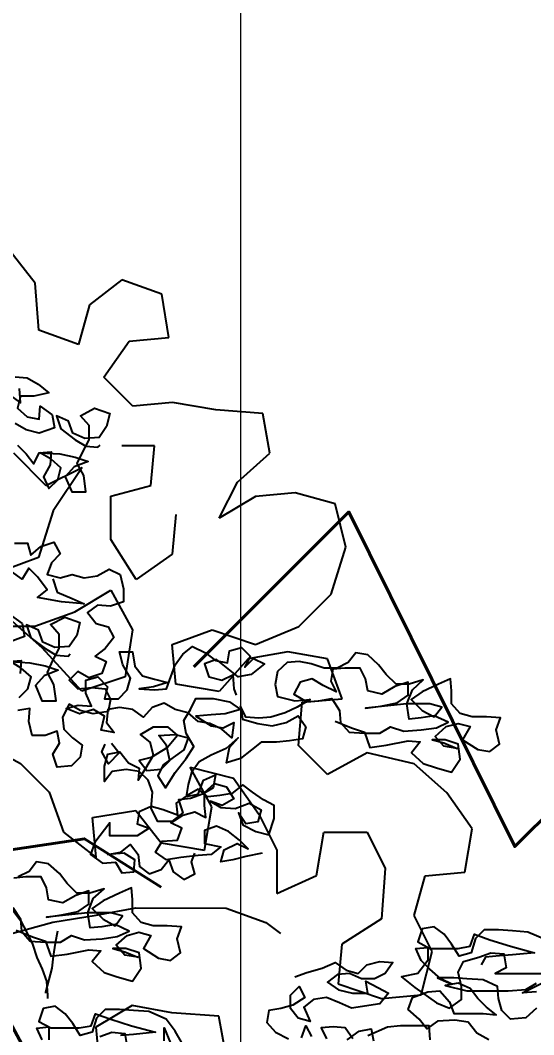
# Model space of a CAD drawing. Header units: millimetres. Extents: x 684983 to 685377, y 990360 to 990509.
# Drawn here: x 685055.824 to 685056.266, y 990448.316 to 990449.189 of the extents above; entities that cross this region are included whole.
import ezdxf

# ---------------------------------------------------------------- set-up
doc = ezdxf.new("R2010")
doc.units = ezdxf.units.MM
doc.header["$PDMODE"] = 35
doc.header["$PDSIZE"] = 0.2
for name, color, linetype in [('ANJILI', 7, 'Continuous'), ('dim', 7, 'Continuous'), ('MAHAGONY', 7, 'Continuous')]:
    doc.layers.add(name, color=color, linetype=linetype)
doc.layers.add('grid', color=8, linetype='Continuous', lineweight=9)
doc.layers.add('GRID LEVELS', color=7, linetype='Continuous', lineweight=13)
doc.styles.add('DIM', font='ARIALN.TTF', dxfattribs={"width": 0.8, "height": 1})
doc.styles.get("Standard").update_dxf_attribs({"font": 'RomanS'})
doc.dimstyles.get("Standard").update_dxf_attribs({"dimtxt": 1, "dimasz": 0.18, "dimexe": 0.18, "dimexo": 0.0625, "dimgap": 0.09, "dimtad": 0, "dimrnd": 0.05, "dimzin": 0, "dimdsep": 46, "dimtxsty": 'DIM', "dimcen": 0.09, "dimse1": 1, "dimse2": 1, "dimsd1": 1, "dimsd2": 1, "dimadec": 0, "dimazin": 0, "dimtfac": 1, "dimtix": 1, "dimtofl": 0, "dimtmove": 2, "dimatfit": 3, "dimfxl": 0, "dimtolj": 1, "dimtzin": 0, "dimarcsym": 0})

# ---------------------------------------------------------------- blocks, each defined once
blk = doc.blocks.new('*D27')
at = {"layer": 'Defpoints', "color": 0, "transparency": 16777216}
for p in [(685056.3962, 990448.87212), (685056.142, 990447.83), (685075.24388, 990443.17057)]:
    blk.add_point(p, dxfattribs=at)
at = {"layer": 'dim', "color": 0, "transparency": 16777216, "insert": (685065.94714, 990446.54241), "char_height": 1, "attachment_point": 5, "rotation": 346.29181, "style": 'DIM'}
blk.add_mtext('\\A1;19.65', dxfattribs=at)
blk = doc.blocks.new('*D28')
at = {"layer": 'Defpoints', "color": 0, "transparency": 16777216}
for p in [(685041.126, 990451.441), (685056.383, 990448.83217), (685056.142, 990447.83)]:
    blk.add_point(p, dxfattribs=at)
at = {"layer": 'dim', "color": 0, "transparency": 16777216, "insert": (685048.875, 990450.63767), "char_height": 1, "attachment_point": 5, "rotation": 346.47844, "style": 'DIM'}
blk.add_mtext('\\A1;15.45', dxfattribs=at)
blk = doc.blocks.new('seee')
at = {"color": 84}
for p, q in [((11700.147, -2862.369, 6505.241), (11698.578, -2860.349, 6505.241)), ((11705.531, -2862.15, 6505.241), (11703.51, -2863.718, 6505.241)), ((11707.998, -2863.049, 6505.241), (11705.531, -2862.15, 6505.241)), ((11700.368, -2865.286, 6505.241), (11700.147, -2862.369, 6505.241)), ((11708.444, -2865.742, 6505.241), (11707.998, -2863.049, 6505.241)), ((11703.51, -2863.718, 6505.241), (11702.835, -2866.185, 6505.241)), ((11702.835, -2866.185, 6505.241), (11700.368, -2865.286, 6505.241)), ((11704.404, -2868.206, 6505.241), (11705.976, -2865.964, 6505.241)), ((11705.976, -2865.964, 6505.241), (11708.444, -2865.742, 6505.241)), ((11706.197, -2870.002, 6505.241), (11704.404, -2868.206, 6505.241)), ((11708.665, -2869.78, 6505.241), (11706.197, -2870.002, 6505.241)), ((11711.356, -2870.231, 6505.241), (11708.665, -2869.78, 6505.241)), ((11714.272, -2870.458, 6505.241), (11711.356, -2870.231, 6505.241)), ((11714.719, -2872.926, 6505.241), (11714.272, -2870.458, 6505.241)), ((11698.791, -2872.912, 6505.241), (11700.808, -2874.933, 6505.241)), ((11707.54, -2872.471, 6505.241), (11705.521, -2872.469, 6505.241)), ((11707.314, -2874.939, 6505.241), (11707.54, -2872.471, 6505.241)), ((11712.698, -2874.719, 6505.241), (11714.719, -2872.926, 6505.241)), ((11700.808, -2874.933, 6505.241), (11703.052, -2873.813, 6505.241)), ((11703.052, -2873.813, 6505.241), (11701.255, -2876.503, 6505.241)), ((11711.574, -2876.961, 6505.241), (11712.698, -2874.719, 6505.241)), ((11704.845, -2875.609, 6505.241), (11707.314, -2874.939, 6505.241)), ((11716.287, -2875.395, 6505.241), (11713.819, -2875.617, 6505.241)), ((11718.754, -2876.071, 6505.241), (11716.287, -2875.395, 6505.241)), ((11704.843, -2878.301, 6505.241), (11704.845, -2875.609, 6505.241)), ((11713.819, -2875.617, 6505.241), (11711.574, -2876.961, 6505.241)), ((11719.424, -2878.763, 6505.241), (11718.754, -2876.071, 6505.241)), ((11701.255, -2876.503, 6505.241), (11700.355, -2879.419, 6505.241)), ((11708.882, -2876.735, 6505.241), (11708.656, -2879.202, 6505.241)), ((11706.411, -2880.77, 6505.241), (11704.843, -2878.301, 6505.241)), ((11708.656, -2879.202, 6505.241), (11706.411, -2880.77, 6505.241)), ((11718.524, -2881.679, 6505.241), (11719.424, -2878.763, 6505.241)), ((11700.355, -2879.419, 6505.241), (11697.887, -2880.314, 6505.241)), ((11702.596, -2882.786, 6505.241), (11704.84, -2881.442, 6505.241)), ((11704.84, -2881.442, 6505.241), (11706.184, -2883.911, 6505.241)), ((11716.504, -2883.696, 6505.241), (11718.524, -2881.679, 6505.241)), ((11700.127, -2883.681, 6505.241), (11702.596, -2882.786, 6505.241)), ((11696.762, -2883.678, 6505.241), (11700.127, -2883.681, 6505.241)), ((11700.574, -2885.027, 6505.241), (11698.557, -2883.231, 6505.241)), ((11713.81, -2884.815, 6505.241), (11716.504, -2883.696, 6505.241)), ((11706.184, -2883.911, 6505.241), (11705.733, -2886.827, 6505.241)), ((11708.651, -2884.81, 6505.241), (11711.119, -2883.915, 6505.241)), ((11711.119, -2883.915, 6505.241), (11713.81, -2884.815, 6505.241)), ((11708.873, -2887.278, 6505.241), (11708.651, -2884.81, 6505.241)), ((11703.04, -2887.722, 6505.241), (11700.574, -2885.027, 6505.241)), ((11715.829, -2885.266, 6505.241), (11713.361, -2885.712, 6505.241)), ((11718.296, -2885.717, 6505.241), (11715.829, -2885.266, 6505.241)), ((11713.361, -2885.712, 6505.241), (11711.564, -2887.73, 6505.241)), ((11719.191, -2888.185, 6505.241), (11718.296, -2885.717, 6505.241)), ((11705.733, -2886.827, 6505.241), (11703.04, -2887.722, 6505.241)), ((11711.564, -2887.73, 6505.241), (11708.873, -2887.278, 6505.241)), ((11716.497, -2891.099, 6505.241), (11716.724, -2888.407, 6505.241)), ((11716.724, -2888.407, 6505.241), (11719.191, -2888.185, 6505.241)), ((11696.755, -2890.857, 6505.241), (11699.222, -2892.205, 6505.241)), ((11718.29, -2892.895, 6505.241), (11716.497, -2891.099, 6505.241)), ((11720.759, -2891.552, 6505.241), (11718.29, -2892.895, 6505.241)), ((11723.674, -2892.227, 6505.241), (11720.759, -2891.552, 6505.241)), ((11699.222, -2892.205, 6505.241), (11701.015, -2894.001, 6505.241)), ((11711.109, -2894.908, 6505.241), (11709.765, -2892.439, 6505.241)), ((11709.765, -2892.439, 6505.241), (11712.457, -2893.114, 6505.241)), ((11725.692, -2894.024, 6505.241), (11723.674, -2892.227, 6505.241)), ((11712.457, -2893.114, 6505.241), (11714.025, -2895.359, 6505.241)), ((11701.015, -2894.001, 6505.241), (11701.91, -2896.47, 6505.241)), ((11727.26, -2896.269, 6505.241), (11725.692, -2894.024, 6505.241)), ((11710.658, -2897.599, 6505.241), (11711.109, -2894.908, 6505.241)), ((11703.706, -2895.574, 6505.241), (11706.398, -2895.128, 6505.241)), ((11703.928, -2898.042, 6505.241), (11703.706, -2895.574, 6505.241)), ((11706.398, -2895.128, 6505.241), (11707.966, -2897.148, 6505.241)), ((11714.025, -2895.359, 6505.241), (11715.145, -2897.604, 6505.241)), ((11726.809, -2898.96, 6505.241), (11727.26, -2896.269, 6505.241)), ((11701.91, -2896.47, 6505.241), (11703.928, -2898.042, 6505.241)), ((11717.611, -2899.176, 6505.241), (11718.062, -2896.485, 6505.241)), ((11718.062, -2896.485, 6505.241), (11720.754, -2896.487, 6505.241)), ((11720.754, -2896.487, 6505.241), (11721.874, -2898.731, 6505.241)), ((11707.966, -2897.148, 6505.241), (11710.658, -2897.599, 6505.241)), ((11715.145, -2897.604, 6505.241), (11715.142, -2900.296, 6505.241)), ((11721.874, -2898.731, 6505.241), (11721.647, -2901.872, 6505.241)), ((11715.142, -2900.296, 6505.241), (11717.611, -2899.176, 6505.241)), ((11723.666, -2901.649, 6505.241), (11724.341, -2899.182, 6505.241)), ((11724.341, -2899.182, 6505.241), (11726.809, -2898.96, 6505.241)), ((11703.924, -2901.631, 6505.241), (11706.392, -2901.185, 6505.241)), ((11706.392, -2901.185, 6505.241), (11712.001, -2901.19, 6505.241)), ((11712.001, -2901.19, 6505.241), (11714.468, -2902.09, 6505.241)), ((11701.232, -2902.078, 6505.241), (11703.924, -2901.631, 6505.241)), ((11721.647, -2901.872, 6505.241), (11719.177, -2903.44, 6505.241)), ((11724.785, -2903.894, 6505.241), (11723.666, -2901.649, 6505.241)), ((11698.764, -2902.748, 6505.241), (11701.232, -2902.078, 6505.241)), ((11714.468, -2902.09, 6505.241), (11715.364, -2902.764, 6505.241)), ((11719.177, -2903.44, 6505.241), (11718.951, -2905.907, 6505.241)), ((11724.11, -2906.585, 6505.241), (11724.785, -2903.894, 6505.241)), ((11718.951, -2905.907, 6505.241), (11721.642, -2906.807, 6505.241)), ((11721.642, -2906.807, 6505.241), (11724.11, -2906.585, 6505.241)), ((11706.163, -2907.242, 6505.241), (11703.918, -2908.586, 6505.241)), ((11708.63, -2907.693, 6505.241), (11706.163, -2907.242, 6505.241)), ((11711.546, -2907.92, 6505.241), (11708.63, -2907.693, 6505.241)), ((11711.992, -2910.388, 6505.241), (11711.546, -2907.92, 6505.241)), ((11703.918, -2908.586, 6505.241), (11704.14, -2911.054, 6505.241))]:
    blk.add_line(p, q, dxfattribs=at)
blk = doc.blocks.new('TREE30')
at = {"color": 3, "flags": 128}
for points in [[(0.29922, 2.88316), (0.30923, 2.87616), (0.30822, 2.88917)], [(0.3042, 2.90018), (0.31522, 2.89919), (0.32523, 2.89319), (0.33525, 2.88519), (0.32124, 2.88218), (0.30923, 2.88217), (0.30623, 2.87115), (0.31525, 2.86315), (0.32626, 2.86116), (0.32725, 2.87317), (0.33827, 2.86518), (0.34028, 2.85317), (0.32627, 2.84815), (0.31426, 2.85114), (0.30424, 2.85714)], [(0.30626, 2.83712), (0.31428, 2.82913), (0.32129, 2.82012), (0.32629, 2.83014), (0.3373, 2.83115), (0.33631, 2.81914), (0.33031, 2.80812), (0.33533, 2.79712), (0.34333, 2.80513), (0.34632, 2.81614), (0.3373, 2.82414), (0.32729, 2.83014), (0.3453, 2.82915), (0.35932, 2.82616), (0.37133, 2.82217), (0.35833, 2.81716), (0.35033, 2.80814), (0.35635, 2.79413), (0.36936, 2.79415), (0.36734, 2.80916), (0.36133, 2.82016), (0.36632, 2.83117), (0.37232, 2.84219), (0.3723, 2.8552), (0.36429, 2.8642), (0.37729, 2.87122), (0.39131, 2.86623), (0.38832, 2.85421), (0.38132, 2.8442), (0.36831, 2.84319), (0.3573, 2.84818), (0.35328, 2.85919), (0.34227, 2.86418), (0.34628, 2.85217), (0.3593, 2.84218), (0.36932, 2.83618), (0.38033, 2.83519), (0.38233, 2.83719)], [(0.30368, 2.74696), (0.31569, 2.74697), (0.3187, 2.73597), (0.3277, 2.74398), (0.33971, 2.748), (0.34572, 2.73699), (0.33772, 2.72898), (0.33373, 2.71797), (0.34574, 2.71498), (0.35675, 2.71799), (0.36776, 2.715), (0.37977, 2.71701), (0.39078, 2.72302), (0.40079, 2.71803), (0.4038, 2.70502), (0.40381, 2.69301), (0.39181, 2.689), (0.3798, 2.68999), (0.37079, 2.68297), (0.37881, 2.67297), (0.38982, 2.66998), (0.39484, 2.65997), (0.38684, 2.64996), (0.37784, 2.64294), (0.38785, 2.63795), (0.38386, 2.62694), (0.37185, 2.62292), (0.36184, 2.62892), (0.35384, 2.6209), (0.36185, 2.6129), (0.37486, 2.61392), (0.38687, 2.61293), (0.39189, 2.60292), (0.38989, 2.59191), (0.37588, 2.5899), (0.36387, 2.59289), (0.35386, 2.59888), (0.34786, 2.58687), (0.34887, 2.57586), (0.35689, 2.56786), (0.3659, 2.56086), (0.36391, 2.54985), (0.35591, 2.54184), (0.3429, 2.54082), (0.33889, 2.55283), (0.34488, 2.56285), (0.34287, 2.57385), (0.33187, 2.56984), (0.31986, 2.56983), (0.31684, 2.58284), (0.31783, 2.59485), (0.30682, 2.59284)], [(0.29974, 2.6809), (0.31075, 2.67291), (0.31277, 2.6609), (0.29876, 2.65588)], [(0.29878, 2.63787), (0.30978, 2.63888), (0.30879, 2.62687)], [(0.30781, 2.60485), (0.31581, 2.61286), (0.3188, 2.62387), (0.30979, 2.63187), (0.29978, 2.63787), (0.31779, 2.63688), (0.33181, 2.63389), (0.34382, 2.6299), (0.33081, 2.62489), (0.32282, 2.61587), (0.32883, 2.60186), (0.34184, 2.60188), (0.33983, 2.61689), (0.33381, 2.62789), (0.33881, 2.6389), (0.3448, 2.64992), (0.34479, 2.66293), (0.33678, 2.67193), (0.34978, 2.67895), (0.3638, 2.67396), (0.36081, 2.66194), (0.35381, 2.65193), (0.3408, 2.65092), (0.32978, 2.65591), (0.32577, 2.66692), (0.31476, 2.67191), (0.31877, 2.6599), (0.33179, 2.64991), (0.34181, 2.64391), (0.35282, 2.64292), (0.35482, 2.64492)], [(0.33874, 2.71397), (0.34275, 2.70196), (0.35677, 2.69597), (0.36779, 2.69098), (0.34677, 2.69296), (0.32474, 2.69694), (0.33374, 2.70395), (0.32473, 2.71596), (0.31671, 2.72396), (0.31072, 2.71394), (0.3007, 2.72094)], [(0.53151, 2.46154), (0.5165, 2.45852), (0.50449, 2.45551), (0.49349, 2.4535), (0.49648, 2.46451), (0.50848, 2.47052), (0.5185, 2.46553), (0.51048, 2.47353), (0.50047, 2.48153), (0.48945, 2.48652), (0.47845, 2.48251), (0.47846, 2.4705), (0.49347, 2.46751), (0.48447, 2.46049), (0.47246, 2.45948), (0.45645, 2.45747), (0.44344, 2.45545), (0.43343, 2.46245), (0.43942, 2.47246), (0.45343, 2.47348), (0.45743, 2.48449), (0.44741, 2.48948), (0.45842, 2.4965), (0.46942, 2.49951), (0.47944, 2.49452), (0.47843, 2.50553), (0.47842, 2.51754), (0.48742, 2.52555), (0.49843, 2.52256), (0.50544, 2.51156), (0.49444, 2.50554), (0.48343, 2.50953), (0.49344, 2.50354), (0.50645, 2.50255), (0.51946, 2.50757), (0.53047, 2.50157), (0.52748, 2.49056), (0.51647, 2.48855), (0.50946, 2.49855), (0.51347, 2.48754), (0.52549, 2.48155), (0.5375, 2.47856), (0.54249, 2.49358), (0.54248, 2.50559), (0.53247, 2.51058), (0.52245, 2.51758), (0.51344, 2.52458), (0.50344, 2.51656), (0.49243, 2.51455), (0.48142, 2.51354), (0.47241, 2.52053), (0.4624, 2.51452), (0.4524, 2.5075), (0.45341, 2.4965), (0.4404, 2.50149), (0.42939, 2.50448), (0.41838, 2.49947), (0.41639, 2.48846), (0.4274, 2.48446), (0.4164, 2.47745), (0.39138, 2.47742), (0.39137, 2.48943), (0.37737, 2.47141), (0.37338, 2.46039), (0.38439, 2.4524), (0.3964, 2.45341), (0.40242, 2.4434), (0.41343, 2.44442), (0.41442, 2.45543), (0.4044, 2.46142), (0.38939, 2.46041), (0.4014, 2.46242), (0.4104, 2.46943), (0.41742, 2.46043), (0.41843, 2.44942), (0.42744, 2.44243), (0.43845, 2.44644), (0.44544, 2.45545), (0.44946, 2.44445), (0.45947, 2.43745), (0.46948, 2.44247), (0.46646, 2.45347), (0.46946, 2.46148)], [(0.30501, 2.39066), (0.32002, 2.38467), (0.33204, 2.38068), (0.33706, 2.36667), (0.35207, 2.36869), (0.37208, 2.37271), (0.38309, 2.37172), (0.37509, 2.3617), (0.38611, 2.3517), (0.39812, 2.34771), (0.41214, 2.34372), (0.42014, 2.35574), (0.41812, 2.36975), (0.40611, 2.37374), (0.3941, 2.37373), (0.40511, 2.37074), (0.41712, 2.36574), (0.40511, 2.36774), (0.3971, 2.37674), (0.4071, 2.38575), (0.4181, 2.38876), (0.42912, 2.38577), (0.42212, 2.37376), (0.43614, 2.36476), (0.44715, 2.36277), (0.45615, 2.36978), (0.45314, 2.38279), (0.45713, 2.3938), (0.44412, 2.39479), (0.43111, 2.39478), (0.4201, 2.39777), (0.41208, 2.40677), (0.41207, 2.41878), (0.41106, 2.42979), (0.40006, 2.42478), (0.38505, 2.41776), (0.37505, 2.41074), (0.38507, 2.40074), (0.39608, 2.39475), (0.40308, 2.40376), (0.39207, 2.40676), (0.37105, 2.40674), (0.33302, 2.4027), (0.34703, 2.40471), (0.36204, 2.40773), (0.37204, 2.41474), (0.37203, 2.42675), (0.36002, 2.42274), (0.34802, 2.41572), (0.33501, 2.41871), (0.33299, 2.42972), (0.32798, 2.43973), (0.31397, 2.43971), (0.30296, 2.4387)], [(0.30198, 2.41168), (0.309, 2.40068), (0.31001, 2.38967), (0.31803, 2.38067), (0.33204, 2.37968), (0.34605, 2.37969), (0.35605, 2.38571), (0.36807, 2.38171), (0.38408, 2.38273), (0.39809, 2.38474), (0.4091, 2.38976), (0.39608, 2.39575), (0.38407, 2.39374), (0.37306, 2.39273), (0.37105, 2.40674), (0.37604, 2.41975), (0.38604, 2.42877), (0.37303, 2.42475), (0.36102, 2.42474), (0.35201, 2.43374), (0.34499, 2.44274), (0.33498, 2.45174), (0.32396, 2.45373), (0.31697, 2.44472), (0.30696, 2.43971)], [(0.56153, 2.34773), (0.57253, 2.35174), (0.58654, 2.35576), (0.59855, 2.36077), (0.60856, 2.35377), (0.61958, 2.35078), (0.62757, 2.3588), (0.63958, 2.36181), (0.65159, 2.36082), (0.6446, 2.3508), (0.63459, 2.34579), (0.62258, 2.34578), (0.61157, 2.35077), (0.60056, 2.34976), (0.59156, 2.34275), (0.60157, 2.33575), (0.61459, 2.33276), (0.6286, 2.33277), (0.62659, 2.34378), (0.6376, 2.33779), (0.64762, 2.33279), (0.63962, 2.32278), (0.6136, 2.31875), (0.60259, 2.32374), (0.59057, 2.32874), (0.57856, 2.32672), (0.56956, 2.31971), (0.57558, 2.3067), (0.56457, 2.3097), (0.55755, 2.3187), (0.55754, 2.33071), (0.56554, 2.33872), (0.57055, 2.32872), (0.55955, 2.3217), (0.54854, 2.31869), (0.53754, 2.31668), (0.53555, 2.30567), (0.54356, 2.29667), (0.55558, 2.29067)], [(0.56759, 2.29168), (0.57158, 2.3027), (0.57659, 2.29269)], [(0.61463, 2.29073), (0.60761, 2.30073), (0.5966, 2.30172), (0.58559, 2.30071), (0.59061, 2.2907)], [(0.60962, 2.28972), (0.62062, 2.29774), (0.63163, 2.29975), (0.63364, 2.28874)], [(0.62864, 2.29374), (0.64664, 2.30176), (0.65865, 2.30278), (0.68467, 2.3028), (0.68569, 2.28979)], [(0.73973, 2.28984), (0.72872, 2.29583), (0.7207, 2.30584), (0.70869, 2.30783), (0.69268, 2.30681), (0.68268, 2.2998), (0.67566, 2.3088), (0.66564, 2.3178), (0.66964, 2.32881), (0.68365, 2.33383), (0.69465, 2.33484), (0.70367, 2.32484), (0.70768, 2.31383), (0.73471, 2.31386), (0.74672, 2.31287), (0.7377, 2.31986), (0.72969, 2.32786), (0.72268, 2.33686), (0.71166, 2.34186), (0.69965, 2.33985), (0.71967, 2.33486), (0.75771, 2.33489), (0.77372, 2.33591), (0.78372, 2.34192)], [(0.78374, 2.3189), (0.77374, 2.30989), (0.75973, 2.30887), (0.75172, 2.31687), (0.74871, 2.32788), (0.74769, 2.33889), (0.73468, 2.34488), (0.71966, 2.34587), (0.70765, 2.34686), (0.69264, 2.34685), (0.70566, 2.34085), (0.69564, 2.34585), (0.68563, 2.35485), (0.67761, 2.36284), (0.6726, 2.37385), (0.68361, 2.37486), (0.68362, 2.36285), (0.67462, 2.35083), (0.65961, 2.34782), (0.67163, 2.33782), (0.69166, 2.32382), (0.70368, 2.31883), (0.71468, 2.32685), (0.71467, 2.33886), (0.71165, 2.35187), (0.71665, 2.36188), (0.73066, 2.3659), (0.74166, 2.36991), (0.75367, 2.36892), (0.75569, 2.35591), (0.74568, 2.3509), (0.79572, 2.35094)], [(0.78373, 2.33392), (0.77072, 2.3329), (0.80273, 2.34895)], [(0.79169, 2.38197), (0.77567, 2.38896), (0.76166, 2.38994), (0.74865, 2.39093), (0.73564, 2.39092), (0.72764, 2.38291), (0.72365, 2.36989), (0.71264, 2.36688), (0.70562, 2.37788), (0.69861, 2.38688), (0.6896, 2.39388), (0.67859, 2.39187), (0.6746, 2.37986), (0.68561, 2.37386), (0.71163, 2.37389), (0.72264, 2.3759), (0.72663, 2.38691), (0.74065, 2.38192), (0.75967, 2.37593), (0.7817, 2.36995), (0.76168, 2.36793), (0.74967, 2.36691), (0.73666, 2.3659), (0.73266, 2.35889)]]:
    blk.add_lwpolyline(points, dxfattribs=at)
at = {"color": 105, "flags": 128}
for points in [[(0.59848, 2.58293), (0.61349, 2.57694), (0.62551, 2.57295), (0.63052, 2.55894), (0.64554, 2.56096), (0.66555, 2.56498), (0.67656, 2.56399), (0.66856, 2.55397), (0.67958, 2.54397), (0.69159, 2.53998), (0.70561, 2.53599), (0.7136, 2.54801), (0.71159, 2.56202), (0.69958, 2.56601), (0.68757, 2.566), (0.69858, 2.56301), (0.71059, 2.55801), (0.69858, 2.56001), (0.69057, 2.56901), (0.70057, 2.57802), (0.71157, 2.58103), (0.72258, 2.57804), (0.71559, 2.56603), (0.72961, 2.55703), (0.74062, 2.55504), (0.74962, 2.56205), (0.74661, 2.57506), (0.7506, 2.58607), (0.73759, 2.58706), (0.72458, 2.58705), (0.71357, 2.59004), (0.70555, 2.59904), (0.70554, 2.61105), (0.70453, 2.62206), (0.69352, 2.61705), (0.67852, 2.61003), (0.66852, 2.60301), (0.67853, 2.59301), (0.68955, 2.58702), (0.69655, 2.59603), (0.68553, 2.59903), (0.66452, 2.59901), (0.62649, 2.59497), (0.6405, 2.59698), (0.65551, 2.6), (0.66551, 2.60701), (0.6655, 2.61902), (0.65349, 2.61501), (0.64149, 2.60799), (0.62847, 2.61098), (0.62646, 2.62199), (0.62145, 2.632), (0.60744, 2.63198), (0.59643, 2.63097), (0.59444, 2.61996), (0.59945, 2.60996), (0.58744, 2.61595), (0.57742, 2.62195), (0.56641, 2.61893), (0.56042, 2.60792), (0.57244, 2.60092), (0.58344, 2.60194), (0.59545, 2.60395), (0.60247, 2.59295), (0.60348, 2.58194), (0.6115, 2.57294), (0.62551, 2.57195), (0.63952, 2.57196), (0.64952, 2.57798), (0.66154, 2.57398), (0.67755, 2.575), (0.69156, 2.57701), (0.70256, 2.58203), (0.68955, 2.58802), (0.67754, 2.58601), (0.66653, 2.585), (0.66452, 2.59901), (0.66951, 2.61202), (0.67951, 2.62104), (0.6665, 2.61702), (0.65449, 2.61701), (0.64548, 2.62601), (0.63846, 2.63501), (0.62844, 2.64401), (0.61743, 2.646), (0.61044, 2.63699), (0.60043, 2.63198), (0.58842, 2.63197), (0.57641, 2.63596), (0.5654, 2.63795), (0.55439, 2.63694), (0.54539, 2.62892), (0.5434, 2.61691), (0.54541, 2.6059), (0.56143, 2.60192), (0.57544, 2.60293), (0.56343, 2.59591), (0.55243, 2.5909), (0.53942, 2.58688), (0.52841, 2.58587), (0.5164, 2.58686), (0.51139, 2.59687), (0.5134, 2.58486), (0.52742, 2.58087), (0.54043, 2.57888), (0.55344, 2.58189), (0.56444, 2.58791), (0.57146, 2.5779), (0.56846, 2.56689), (0.55646, 2.56488), (0.54445, 2.56387), (0.53043, 2.56385), (0.52143, 2.55684), (0.51143, 2.54882), (0.49843, 2.54481), (0.50141, 2.55882), (0.50941, 2.56784), (0.49841, 2.55782), (0.48441, 2.5518), (0.4734, 2.54579), (0.46641, 2.53577), (0.46341, 2.52476), (0.46142, 2.51375), (0.47243, 2.51576), (0.47742, 2.52878), (0.48843, 2.53379), (0.48644, 2.52178), (0.47643, 2.51576), (0.46543, 2.51175), (0.45442, 2.51074), (0.45843, 2.49873), (0.44843, 2.49072), (0.43542, 2.49071), (0.42941, 2.50271), (0.43039, 2.51772), (0.42638, 2.52873), (0.41836, 2.53673), (0.40635, 2.53872), (0.39334, 2.53671), (0.38635, 2.52769), (0.38633, 2.5417), (0.38933, 2.55272), (0.40033, 2.55473), (0.40835, 2.54473), (0.41836, 2.53973), (0.41737, 2.52872), (0.42437, 2.53974), (0.43136, 2.55175), (0.42835, 2.56376), (0.41933, 2.57076), (0.43134, 2.57778), (0.44435, 2.57779), (0.45336, 2.56979), (0.44437, 2.55877), (0.42936, 2.54975), (0.41836, 2.54674), (0.42537, 2.53774), (0.43838, 2.53875), (0.44638, 2.54676), (0.44336, 2.56077), (0.43635, 2.56977), (0.45136, 2.57079), (0.46337, 2.5678), (0.45938, 2.55678), (0.44938, 2.54977), (0.44038, 2.54275), (0.43538, 2.53274), (0.4424, 2.52174), (0.45139, 2.53576), (0.46139, 2.54878), (0.46839, 2.55979), (0.46137, 2.5718), (0.45936, 2.58381), (0.46535, 2.59382), (0.47035, 2.60383), (0.48636, 2.60385), (0.50138, 2.60086), (0.51139, 2.59386), (0.49738, 2.58985), (0.48437, 2.58883), (0.47036, 2.58782), (0.48438, 2.57883), (0.49539, 2.57683), (0.5054, 2.58185), (0.50341, 2.56783), (0.49439, 2.57583), (0.48338, 2.58083), (0.47237, 2.58282), (0.46335, 2.59082), (0.45134, 2.59381), (0.44133, 2.5998), (0.43032, 2.59579), (0.42232, 2.58678), (0.41231, 2.59377), (0.4003, 2.59576), (0.38929, 2.59375), (0.3883, 2.58174), (0.39531, 2.57274), (0.3833, 2.57473), (0.38629, 2.58774), (0.37628, 2.59374), (0.36327, 2.58972), (0.35125, 2.59472), (0.36226, 2.59773), (0.37427, 2.59674), (0.36926, 2.60875), (0.36925, 2.62076), (0.38025, 2.62377), (0.38927, 2.61477), (0.38628, 2.60376), (0.39929, 2.60377), (0.40729, 2.61178), (0.41028, 2.62279), (0.40326, 2.6348), (0.40025, 2.64681), (0.41226, 2.64682), (0.41427, 2.63381), (0.42129, 2.62481), (0.4323, 2.62181), (0.44431, 2.61882), (0.4313, 2.61481), (0.41829, 2.61279), (0.43231, 2.61181), (0.44332, 2.61282), (0.4513, 2.63484), (0.4583, 2.64486), (0.4673, 2.65187), (0.47932, 2.64588), (0.48833, 2.63888), (0.49934, 2.63689), (0.50133, 2.6479), (0.51234, 2.65091), (0.52035, 2.64291), (0.51536, 2.6329), (0.52336, 2.64091), (0.53337, 2.63592), (0.52137, 2.6259), (0.50936, 2.62389), (0.48933, 2.63988), (0.47832, 2.63587), (0.48234, 2.62386), (0.49435, 2.62087), (0.50436, 2.62588), (0.50537, 2.61287), (0.50738, 2.60687)], [(0.32912, 2.2896), (0.32411, 2.3006), (0.33511, 2.30161), (0.33512, 2.2896)], [(0.38216, 2.29265), (0.39317, 2.29666), (0.40518, 2.29567), (0.40719, 2.28266)], [(0.44122, 2.2887), (0.4412, 2.30071), (0.44722, 2.2867)], [(0.45723, 2.28771), (0.45122, 2.29772), (0.4432, 2.30872), (0.42718, 2.31571), (0.41317, 2.3167), (0.40015, 2.31769), (0.38714, 2.31768), (0.37914, 2.30966), (0.37515, 2.29665), (0.36415, 2.29363), (0.35713, 2.30464), (0.35012, 2.31364), (0.3411, 2.32064), (0.33009, 2.31862), (0.3261, 2.30661), (0.33712, 2.30062), (0.36314, 2.30064), (0.37415, 2.30265), (0.37814, 2.31366), (0.39216, 2.30867), (0.41118, 2.30269), (0.4332, 2.2967), (0.41319, 2.29468), (0.40118, 2.29367)]]:
    blk.add_lwpolyline(points, dxfattribs=at)
at = {"flags": 128}
blk.add_lwpolyline([(0.39292, 2.56289), (0.39994, 2.55389), (0.38994, 2.54387), (0.38392, 2.55487), (0.38692, 2.56188)], dxfattribs=at)
at = {"color": 15, "flags": 128}
for points in [[(0.30098, 2.41068), (0.309, 2.39967), (0.31502, 2.38867), (0.32003, 2.37767), (0.32405, 2.36566), (0.32906, 2.35465), (0.33307, 2.34365), (0.33409, 2.33064), (0.33409, 2.32764)], [(0.34304, 2.3897), (0.34105, 2.37869), (0.33906, 2.36667), (0.33807, 2.35566), (0.33208, 2.33364), (0.33208, 2.33264)]]:
    blk.add_lwpolyline(points, dxfattribs=at)

msp = doc.modelspace()

# ---------------------------------------------------------------- linework, layer by layer
at = {"layer": 'grid'}
msp.add_line((685056.01363, 990509.15479), (685056.01363, 990370.8996), dxfattribs=at)

# ---------------------------------------------------------------- block references
at = {"layer": 'ANJILI', "xscale": 0.01386104931414437, "yscale": 0.01386104931414437, "zscale": 0.01386104931414437}
msp.add_blockref('seee', (684893.66059, 990488.63833, 98.652), dxfattribs=at)
at = {"layer": 'MAHAGONY', "color": 7, "xscale": 0.9355958136093464, "yscale": 0.9355958136093464, "zscale": 0.9355958136093464}
msp.add_blockref('TREE30', (685055.535, 990446.169, 98.419), dxfattribs=at)

# ---------------------------------------------------------------- texts
at = {"layer": 'GRID LEVELS', "width": 0.5}
msp.add_text('98.631', height=0.8, rotation=45, dxfattribs=at).set_placement((685055.62998, 990447.15777, 98.6307))

# ---------------------------------------------------------------- dimensions: what is measured, and where the dimension line sits
at = {"layer": 'dim'}
for p1, distance, picture, middle in [((685041.126, 990451.441), 1.03074, '*D28', (685048.875, 990450.63767)), ((685075.24388, 990443.17057), -1.07268, '*D27', (685065.94714, 990446.54241))]:
    dim = msp.add_aligned_dim(p1=p1, p2=(685056.142, 990447.83), distance=distance, dimstyle='Standard', dxfattribs=at)
    dim.commit()
    dim.dimension.update_dxf_attribs({"geometry": picture, "text_midpoint": middle})

doc.saveas('drawing.dxf')
